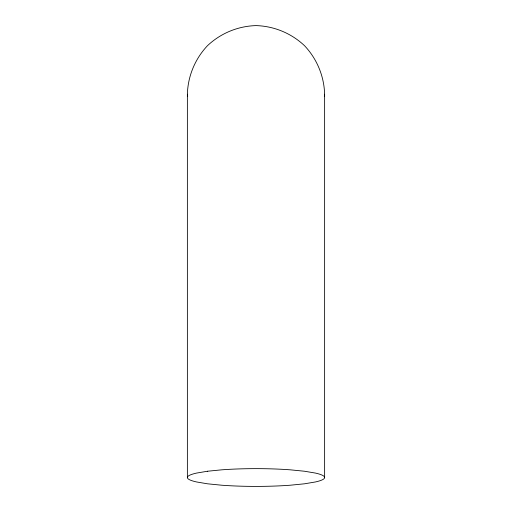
<?xml version="1.0" encoding="UTF-8"?>
<svg xmlns="http://www.w3.org/2000/svg" width="512" height="512" viewBox="0 0 512 512"><rect width="100%" height="100%" fill="white"/><g stroke="black" fill="none" stroke-linecap="round" stroke-linejoin="round"><path stroke-width="0.77" d="M187.373 477.517L187.373 94.227C187.898 76.122 195.04 58.874 207.475 45.702C220.646 33.267 237.894 26.125 256 25.6C274.106 26.125 291.354 33.267 304.525 45.702C316.96 58.874 324.102 76.122 324.627 94.227L324.627 477.517M324.326 96.544L324.627 94.227M187.373 94.227L187.674 96.544M207.475 471.238L196.563 473.075A67.558 8.819 0 0 0 196.563 481.958L207.475 483.802L221.683 485.21A69.126 9.024 0 0 0 290.31 485.21L304.525 483.802L315.437 481.958A67.558 8.819 0 0 0 315.437 473.075L304.525 471.238L290.317 469.83A69.126 9.024 0 0 0 221.69 469.83L207.475 471.238"/></g></svg>
